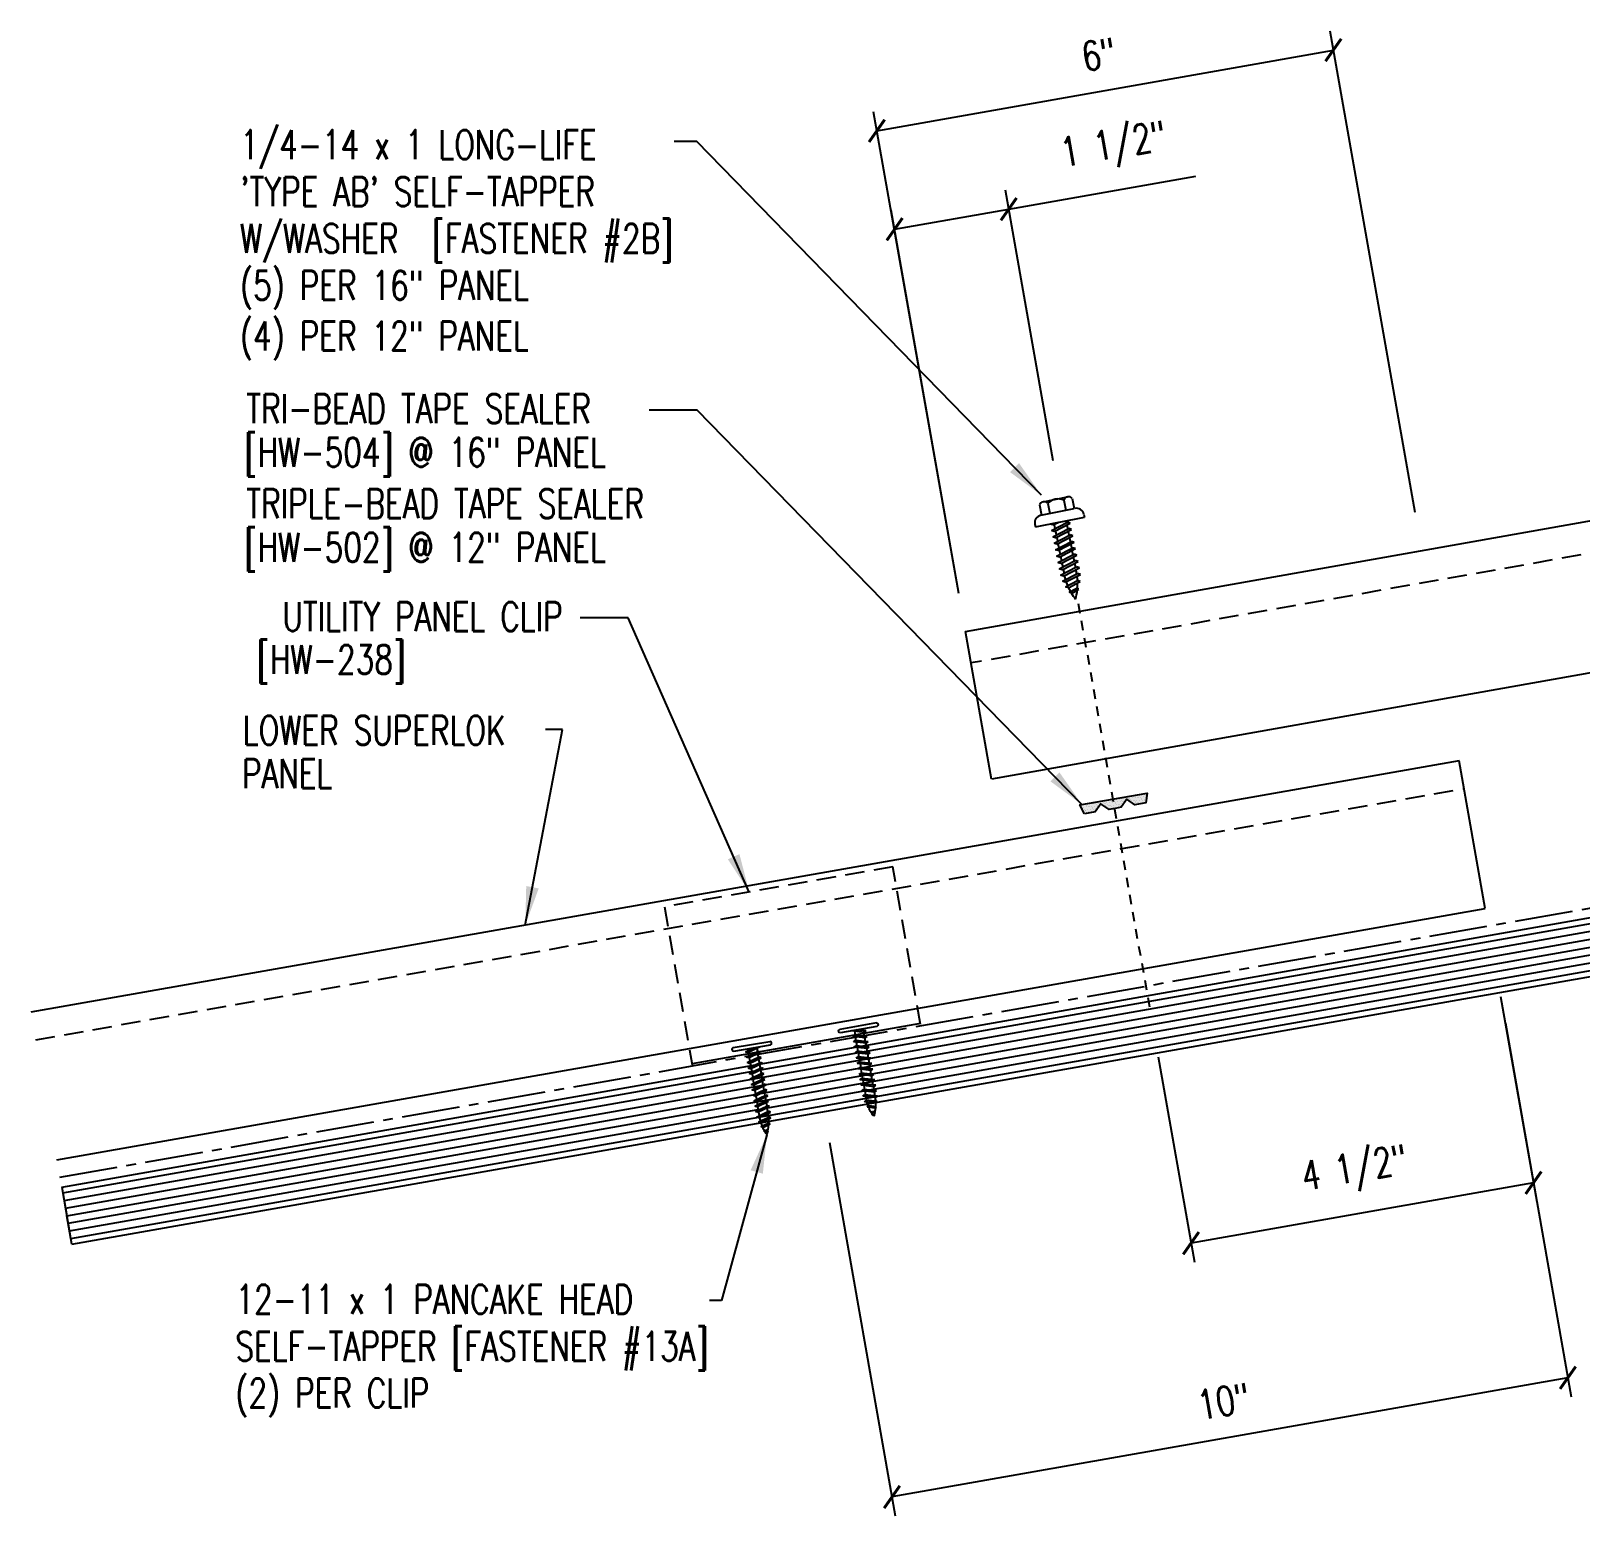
# Model space of a CAD drawing. Header units: inches. Extents: x 1.3 to 48.1, y 3.4 to 44.3.
# Drawn here: x 2.97 to 23.02, y 7.29 to 26.51 of the extents above; entities that cross this region are included whole.
import ezdxf
from ezdxf.enums import TextEntityAlignment as Align

# ---------------------------------------------------------------- set-up
doc = ezdxf.new("R2010")
doc.units = ezdxf.units.IN
doc.header["$MEASUREMENT"] = 0
for name, pattern in [('CENTER2', [1.125, 0.75, -0.125, 0.125, -0.125]), ('DASH2', [0.1875, 0.125, -0.0625]), ('HIDDEN', [0.375, 0.25, -0.125])]:
    doc.linetypes.add(name, pattern=pattern)
for name, color, linetype in [('BARRIER', 253, 'CENTER2'), ('clip', 5, 'Continuous'), ('DIM', 2, 'Continuous'), ('FASTENER', 9, 'Continuous'), ('PANEL', 11, 'Continuous'), ('TAPE', 8, 'Continuous'), ('TEXT', 2, 'Continuous'), ('WOOD', 3, 'Continuous')]:
    doc.layers.add(name, color=color, linetype=linetype)
doc.styles.add('TEXT', font='SIMPLEX', dxfattribs={"width": 0.75, "height": 6})
doc.styles.add('TEXT1', font='ROMANS.shx', dxfattribs={"width": 0.75, "height": 0.375})
doc.dimstyles.new('DETAIL', dxfattribs={"dimscale": 4, "dimtxt": 0.375, "dimasz": 0.0625, "dimexe": 0.0625, "dimexo": 0.125, "dimgap": 0.0625, "dimtad": 1, "dimdec": 4, "dimzin": 3, "dimdsep": 46, "dimlunit": 4, "dimtxsty": 'TEXT1', "dimblk": 'ARCHTICK', "dimcen": 0.0625, "dimclrd": 7, "dimclre": 7, "dimclrt": 2, "dimadec": 0, "dimazin": 0, "dimtfac": 0.59375, "dimtdec": 4, "dimtmove": 0, "dimatfit": 3, "dimfxl": 0, "dimfrac": 2, "dimtolj": 1, "dimtzin": 3, "dimarcsym": 0})
doc.dimstyles.new('DETAIL$7', dxfattribs={"dimscale": 4, "dimtxt": 6, "dimasz": 0.125, "dimexe": 0.0625, "dimexo": 0.125, "dimgap": 0.0625, "dimtad": 1, "dimdec": 5, "dimzin": 3, "dimdsep": 46, "dimlunit": 4, "dimtxsty": 'TEXT', "dimblk": 'ARCHTICK', "dimcen": 0.0625, "dimclrd": 7, "dimclre": 7, "dimclrt": 2, "dimadec": 0, "dimazin": 0, "dimtfac": 0.666667, "dimtdec": 5, "dimtmove": 0, "dimatfit": 3, "dimfxl": 0, "dimfrac": 2, "dimtolj": 1, "dimtzin": 3, "dimarcsym": 0})

# ---------------------------------------------------------------- blocks, each defined once
blk = doc.blocks.new('_ArchTick')
at = {"color": 0, "linetype": 'ByBlock', "const_width": 0.15}
blk.add_lwpolyline([(-0.5, -0.5), (0.5, 0.5)], dxfattribs=at)
blk = doc.blocks.new('*D9')
at = {"layer": 'DEFPOINTS', "color": 0}
for p in [(21.903, 14.506), (17.472, 13.724), (17.983, 10.822)]:
    blk.add_point(p, dxfattribs=at)
at = {"layer": 'DIM', "color": 7, "lineweight": -2}
for p, q in [((21.99, 14.013), (22.458, 11.357)), ((17.559, 13.232), (18.027, 10.576)), ((22.415, 11.604), (17.983, 10.822))]:
    blk.add_line(p, q, dxfattribs=at)
at = {"layer": 'DIM', "color": 7, "lineweight": -2, "xscale": 0.25, "yscale": 0.25, "zscale": 0.25}
for p, rotation in [((22.415, 11.604), 10.00000000000028), ((17.983, 10.822), 190.0000000000003)]:
    blk.add_blockref('_ArchTick', p, dxfattribs=dict(at, rotation=rotation))
at = {"layer": 'DIM', "color": 2, "insert": (20.106, 11.741), "char_height": 0.375, "attachment_point": 5, "rotation": 10, "style": 'TEXT1'}
blk.add_mtext('\\A1;4 1/2"', dxfattribs=at)
blk = doc.blocks.new('*D10')
at = {"layer": 'DEFPOINTS', "color": 0}
for p in [(19.825, 26.262), (20.973, 19.785), (15.064, 18.738)]:
    blk.add_point(p, dxfattribs=at)
at = {"layer": 'DIM', "color": 7, "lineweight": -2}
for p, q in [((20.885, 20.277), (19.782, 26.508)), ((13.917, 25.216), (19.825, 26.262)), ((14.977, 19.231), (13.874, 25.462))]:
    blk.add_line(p, q, dxfattribs=at)
at = {"layer": 'DIM', "color": 7, "lineweight": -2, "xscale": 0.25, "yscale": 0.25, "zscale": 0.25}
for p, rotation in [((19.825, 26.262), 10.04325831607526), ((13.917, 25.216), 190.0432583160753)]:
    blk.add_blockref('_ArchTick', p, dxfattribs=dict(at, rotation=rotation))
at = {"layer": 'DIM', "color": 2, "insert": (16.789, 26.205), "char_height": 0.375, "attachment_point": 5, "rotation": 10.0433, "style": 'TEXT1'}
blk.add_mtext('\\A1;6"', dxfattribs=at)
blk = doc.blocks.new('*D11')
at = {"layer": 'DEFPOINTS', "color": 0}
for p in [(15.624, 24.203), (16.285, 20.455), (15.064, 18.738)]:
    blk.add_point(p, dxfattribs=at)
at = {"layer": 'DIM', "color": 7, "lineweight": -2}
for p, q in [((15.624, 24.203), (18.046, 24.63)), ((16.198, 20.947), (15.581, 24.449)), ((14.978, 19.231), (14.103, 24.189)), ((14.147, 23.943), (15.624, 24.203))]:
    blk.add_line(p, q, dxfattribs=at)
at = {"layer": 'DIM', "color": 7, "lineweight": -2, "xscale": 0.25, "yscale": 0.25, "zscale": 0.25}
for p, rotation in [((15.624, 24.203), 9.999999999999964), ((14.147, 23.943), 190)]:
    blk.add_blockref('_ArchTick', p, dxfattribs=dict(at, rotation=rotation))
at = {"layer": 'DIM', "color": 2, "insert": (16.988, 24.988), "char_height": 0.375, "attachment_point": 5, "rotation": 10, "style": 'TEXT1'}
blk.add_mtext('\\A1;1 1/2"', dxfattribs=at)
blk = doc.blocks.new('*X2')
at = {"color": 0}
for p, q in [((-0.434, 0.135), (-0.434, 0.135)), ((-0.434, 0.123), (-0.434, 0.123)), ((-0.422, 0.141), (-0.422, 0.141)), ((-0.422, 0.129), (-0.422, 0.129)), ((-0.422, 0.117), (-0.422, 0.117)), ((-0.422, 0.105), (-0.422, 0.105)), ((-0.422, 0.094), (-0.422, 0.094)), ((-0.422, 0.082), (-0.422, 0.082)), ((-0.41, 0.135), (-0.41, 0.135)), ((-0.41, 0.123), (-0.41, 0.123)), ((-0.41, 0.111), (-0.41, 0.111)), ((-0.41, 0.1), (-0.41, 0.1)), ((-0.41, 0.088), (-0.41, 0.088)), ((-0.41, 0.076), (-0.41, 0.076)), ((-0.41, 0.064), (-0.41, 0.064)), ((-0.41, 0.053), (-0.41, 0.053)), ((-0.41, 0.041), (-0.41, 0.041)), ((-0.398, 0.141), (-0.398, 0.141)), ((-0.398, 0.129), (-0.398, 0.129)), ((-0.398, 0.117), (-0.398, 0.117)), ((-0.398, 0.105), (-0.398, 0.105)), ((-0.398, 0.094), (-0.398, 0.094)), ((-0.398, 0.082), (-0.398, 0.082)), ((-0.398, 0.07), (-0.398, 0.07)), ((-0.398, 0.059), (-0.398, 0.059)), ((-0.398, 0.047), (-0.398, 0.047)), ((-0.398, 0.035), (-0.398, 0.035)), ((-0.398, 0.023), (-0.398, 0.023)), ((-0.387, 0.135), (-0.387, 0.135)), ((-0.387, 0.123), (-0.387, 0.123)), ((-0.387, 0.111), (-0.387, 0.111)), ((-0.387, 0.1), (-0.387, 0.1)), ((-0.387, 0.088), (-0.387, 0.088)), ((-0.387, 0.076), (-0.387, 0.076)), ((-0.387, 0.064), (-0.387, 0.064)), ((-0.387, 0.053), (-0.387, 0.053)), ((-0.387, 0.041), (-0.387, 0.041)), ((-0.387, 0.029), (-0.387, 0.029)), ((-0.375, 0.141), (-0.375, 0.141)), ((-0.375, 0.129), (-0.375, 0.129)), ((-0.375, 0.117), (-0.375, 0.117)), ((-0.375, 0.105), (-0.375, 0.105)), ((-0.375, 0.094), (-0.375, 0.094)), ((-0.375, 0.082), (-0.375, 0.082)), ((-0.375, 0.07), (-0.375, 0.07)), ((-0.375, 0.059), (-0.375, 0.059)), ((-0.375, 0.047), (-0.375, 0.047)), ((-0.375, 0.035), (-0.375, 0.035)), ((-0.375, 0.023), (-0.375, 0.023)), ((-0.363, 0.135), (-0.363, 0.135)), ((-0.363, 0.123), (-0.363, 0.123)), ((-0.363, 0.111), (-0.363, 0.111)), ((-0.363, 0.1), (-0.363, 0.1)), ((-0.363, 0.088), (-0.363, 0.088)), ((-0.363, 0.076), (-0.363, 0.076)), ((-0.363, 0.064), (-0.363, 0.064)), ((-0.363, 0.053), (-0.363, 0.053)), ((-0.363, 0.041), (-0.363, 0.041)), ((-0.363, 0.029), (-0.363, 0.029)), ((-0.352, 0.141), (-0.352, 0.141)), ((-0.352, 0.129), (-0.352, 0.129)), ((-0.352, 0.117), (-0.352, 0.117)), ((-0.352, 0.105), (-0.352, 0.105)), ((-0.352, 0.094), (-0.352, 0.094)), ((-0.352, 0.082), (-0.352, 0.082)), ((-0.352, 0.07), (-0.352, 0.07)), ((-0.352, 0.059), (-0.352, 0.059)), ((-0.352, 0.047), (-0.352, 0.047)), ((-0.352, 0.035), (-0.352, 0.035)), ((-0.352, 0.023), (-0.352, 0.023)), ((-0.34, 0.135), (-0.34, 0.135)), ((-0.34, 0.123), (-0.34, 0.123)), ((-0.34, 0.111), (-0.34, 0.111)), ((-0.34, 0.1), (-0.34, 0.1)), ((-0.34, 0.088), (-0.34, 0.088)), ((-0.34, 0.076), (-0.34, 0.076)), ((-0.34, 0.064), (-0.34, 0.064)), ((-0.34, 0.053), (-0.34, 0.053)), ((-0.34, 0.041), (-0.34, 0.041)), ((-0.34, 0.029), (-0.34, 0.029)), ((-0.328, 0.141), (-0.328, 0.141)), ((-0.328, 0.129), (-0.328, 0.129)), ((-0.328, 0.117), (-0.328, 0.117)), ((-0.328, 0.105), (-0.328, 0.105)), ((-0.328, 0.094), (-0.328, 0.094)), ((-0.328, 0.082), (-0.328, 0.082)), ((-0.328, 0.07), (-0.328, 0.07)), ((-0.328, 0.059), (-0.328, 0.059)), ((-0.328, 0.047), (-0.328, 0.047)), ((-0.328, 0.035), (-0.328, 0.035)), ((-0.328, 0.023), (-0.328, 0.023)), ((-0.316, 0.135), (-0.316, 0.135)), ((-0.316, 0.123), (-0.316, 0.123)), ((-0.316, 0.111), (-0.316, 0.111)), ((-0.316, 0.1), (-0.316, 0.1)), ((-0.316, 0.088), (-0.316, 0.088)), ((-0.316, 0.076), (-0.316, 0.076)), ((-0.316, 0.064), (-0.316, 0.064)), ((-0.316, 0.053), (-0.316, 0.053)), ((-0.316, 0.041), (-0.316, 0.041)), ((-0.316, 0.029), (-0.316, 0.029)), ((-0.305, 0.141), (-0.305, 0.141)), ((-0.305, 0.129), (-0.305, 0.129)), ((-0.305, 0.117), (-0.305, 0.117)), ((-0.305, 0.105), (-0.305, 0.105)), ((-0.305, 0.094), (-0.305, 0.094)), ((-0.305, 0.082), (-0.305, 0.082)), ((-0.305, 0.07), (-0.305, 0.07)), ((-0.305, 0.059), (-0.305, 0.059)), ((-0.305, 0.047), (-0.305, 0.047)), ((-0.305, 0.035), (-0.305, 0.035)), ((-0.305, 0.023), (-0.305, 0.023)), ((-0.293, 0.135), (-0.293, 0.135)), ((-0.293, 0.123), (-0.293, 0.123)), ((-0.293, 0.111), (-0.293, 0.111)), ((-0.293, 0.1), (-0.293, 0.1)), ((-0.293, 0.088), (-0.293, 0.088)), ((-0.293, 0.076), (-0.293, 0.076)), ((-0.293, 0.064), (-0.293, 0.064)), ((-0.293, 0.053), (-0.293, 0.053)), ((-0.293, 0.041), (-0.293, 0.041)), ((-0.293, 0.029), (-0.293, 0.029)), ((-0.281, 0.141), (-0.281, 0.141)), ((-0.281, 0.129), (-0.281, 0.129)), ((-0.281, 0.117), (-0.281, 0.117)), ((-0.281, 0.105), (-0.281, 0.105)), ((-0.281, 0.094), (-0.281, 0.094)), ((-0.281, 0.082), (-0.281, 0.082)), ((-0.281, 0.07), (-0.281, 0.07)), ((-0.281, 0.059), (-0.281, 0.059)), ((-0.281, 0.047), (-0.281, 0.047)), ((-0.281, 0.035), (-0.281, 0.035)), ((-0.281, 0.023), (-0.281, 0.023)), ((-0.27, 0.135), (-0.27, 0.135)), ((-0.27, 0.123), (-0.27, 0.123)), ((-0.27, 0.111), (-0.27, 0.111)), ((-0.27, 0.1), (-0.27, 0.1)), ((-0.27, 0.088), (-0.27, 0.088)), ((-0.27, 0.076), (-0.27, 0.076)), ((-0.27, 0.064), (-0.27, 0.064)), ((-0.27, 0.053), (-0.27, 0.053)), ((-0.27, 0.041), (-0.27, 0.041)), ((-0.27, 0.029), (-0.27, 0.029)), ((-0.258, 0.141), (-0.258, 0.141)), ((-0.258, 0.129), (-0.258, 0.129)), ((-0.258, 0.117), (-0.258, 0.117)), ((-0.258, 0.105), (-0.258, 0.105)), ((-0.258, 0.094), (-0.258, 0.094)), ((-0.258, 0.082), (-0.258, 0.082)), ((-0.258, 0.07), (-0.258, 0.07)), ((-0.258, 0.059), (-0.258, 0.059)), ((-0.258, 0.047), (-0.258, 0.047)), ((-0.258, 0.035), (-0.258, 0.035)), ((-0.258, 0.023), (-0.258, 0.023)), ((-0.246, 0.135), (-0.246, 0.135)), ((-0.246, 0.123), (-0.246, 0.123)), ((-0.246, 0.111), (-0.246, 0.111)), ((-0.246, 0.1), (-0.246, 0.1)), ((-0.246, 0.088), (-0.246, 0.088)), ((-0.246, 0.076), (-0.246, 0.076)), ((-0.246, 0.064), (-0.246, 0.064)), ((-0.246, 0.053), (-0.246, 0.053)), ((-0.246, 0.041), (-0.246, 0.041)), ((-0.234, 0.141), (-0.234, 0.141)), ((-0.234, 0.129), (-0.234, 0.129)), ((-0.234, 0.117), (-0.234, 0.117)), ((-0.234, 0.105), (-0.234, 0.105)), ((-0.234, 0.094), (-0.234, 0.094)), ((-0.234, 0.082), (-0.234, 0.082)), ((-0.234, 0.07), (-0.234, 0.07)), ((-0.234, 0.059), (-0.234, 0.059)), ((-0.234, 0.047), (-0.234, 0.047)), ((-0.223, 0.135), (-0.223, 0.135)), ((-0.223, 0.123), (-0.223, 0.123)), ((-0.223, 0.111), (-0.223, 0.111)), ((-0.223, 0.1), (-0.223, 0.1)), ((-0.223, 0.088), (-0.223, 0.088)), ((-0.223, 0.076), (-0.223, 0.076)), ((-0.223, 0.064), (-0.223, 0.064)), ((-0.211, 0.141), (-0.211, 0.141)), ((-0.211, 0.129), (-0.211, 0.129)), ((-0.211, 0.117), (-0.211, 0.117)), ((-0.211, 0.105), (-0.211, 0.105)), ((-0.211, 0.094), (-0.211, 0.094)), ((-0.211, 0.082), (-0.211, 0.082)), ((-0.211, 0.07), (-0.211, 0.07)), ((-0.199, 0.135), (-0.199, 0.135)), ((-0.199, 0.123), (-0.199, 0.123)), ((-0.199, 0.111), (-0.199, 0.111)), ((-0.199, 0.1), (-0.199, 0.1)), ((-0.199, 0.088), (-0.199, 0.088)), ((-0.188, 0.141), (-0.188, 0.141)), ((-0.188, 0.129), (-0.188, 0.129)), ((-0.188, 0.117), (-0.188, 0.117)), ((-0.188, 0.105), (-0.188, 0.105)), ((-0.188, 0.094), (-0.188, 0.094)), ((-0.176, 0.135), (-0.176, 0.135)), ((-0.176, 0.123), (-0.176, 0.123)), ((-0.176, 0.111), (-0.176, 0.111)), ((-0.164, 0.141), (-0.164, 0.141)), ((-0.164, 0.129), (-0.164, 0.129)), ((-0.164, 0.117), (-0.164, 0.117)), ((-0.164, 0.105), (-0.164, 0.105)), ((-0.152, 0.135), (-0.152, 0.135)), ((-0.152, 0.123), (-0.152, 0.123)), ((-0.152, 0.111), (-0.152, 0.111)), ((-0.152, 0.1), (-0.152, 0.1)), ((-0.141, 0.141), (-0.141, 0.141)), ((-0.141, 0.129), (-0.141, 0.129)), ((-0.141, 0.117), (-0.141, 0.117)), ((-0.141, 0.105), (-0.141, 0.105)), ((-0.141, 0.094), (-0.141, 0.094)), ((-0.141, 0.082), (-0.141, 0.082)), ((-0.129, 0.135), (-0.129, 0.135)), ((-0.129, 0.123), (-0.129, 0.123)), ((-0.129, 0.111), (-0.129, 0.111)), ((-0.129, 0.1), (-0.129, 0.1)), ((-0.129, 0.088), (-0.129, 0.088)), ((-0.129, 0.076), (-0.129, 0.076)), ((-0.117, 0.141), (-0.117, 0.141)), ((-0.117, 0.129), (-0.117, 0.129)), ((-0.117, 0.117), (-0.117, 0.117)), ((-0.117, 0.105), (-0.117, 0.105)), ((-0.117, 0.094), (-0.117, 0.094)), ((-0.117, 0.082), (-0.117, 0.082)), ((-0.117, 0.07), (-0.117, 0.07)), ((-0.117, 0.059), (-0.117, 0.059)), ((-0.105, 0.135), (-0.105, 0.135)), ((-0.105, 0.123), (-0.105, 0.123)), ((-0.105, 0.111), (-0.105, 0.111)), ((-0.105, 0.1), (-0.105, 0.1)), ((-0.105, 0.088), (-0.105, 0.088)), ((-0.105, 0.076), (-0.105, 0.076)), ((-0.105, 0.064), (-0.105, 0.064)), ((-0.105, 0.053), (-0.105, 0.053)), ((-0.094, 0.141), (-0.094, 0.141)), ((-0.094, 0.129), (-0.094, 0.129)), ((-0.094, 0.117), (-0.094, 0.117)), ((-0.094, 0.105), (-0.094, 0.105)), ((-0.094, 0.094), (-0.094, 0.094)), ((-0.094, 0.082), (-0.094, 0.082)), ((-0.094, 0.07), (-0.094, 0.07)), ((-0.094, 0.059), (-0.094, 0.059)), ((-0.094, 0.047), (-0.094, 0.047)), ((-0.094, 0.035), (-0.094, 0.035)), ((-0.082, 0.135), (-0.082, 0.135)), ((-0.082, 0.123), (-0.082, 0.123)), ((-0.082, 0.111), (-0.082, 0.111)), ((-0.082, 0.1), (-0.082, 0.1)), ((-0.082, 0.088), (-0.082, 0.088)), ((-0.082, 0.076), (-0.082, 0.076)), ((-0.082, 0.064), (-0.082, 0.064)), ((-0.082, 0.053), (-0.082, 0.053)), ((-0.082, 0.041), (-0.082, 0.041)), ((-0.082, 0.029), (-0.082, 0.029)), ((-0.07, 0.141), (-0.07, 0.141)), ((-0.07, 0.129), (-0.07, 0.129)), ((-0.07, 0.117), (-0.07, 0.117)), ((-0.07, 0.105), (-0.07, 0.105)), ((-0.07, 0.094), (-0.07, 0.094)), ((-0.07, 0.082), (-0.07, 0.082)), ((-0.07, 0.07), (-0.07, 0.07)), ((-0.07, 0.059), (-0.07, 0.059)), ((-0.07, 0.047), (-0.07, 0.047)), ((-0.07, 0.035), (-0.07, 0.035)), ((-0.07, 0.023), (-0.07, 0.023)), ((-0.059, 0.135), (-0.059, 0.135)), ((-0.059, 0.123), (-0.059, 0.123)), ((-0.059, 0.111), (-0.059, 0.111)), ((-0.059, 0.1), (-0.059, 0.1)), ((-0.059, 0.088), (-0.059, 0.088)), ((-0.059, 0.076), (-0.059, 0.076)), ((-0.059, 0.064), (-0.059, 0.064)), ((-0.059, 0.053), (-0.059, 0.053)), ((-0.059, 0.041), (-0.059, 0.041)), ((-0.059, 0.029), (-0.059, 0.029)), ((-0.047, 0.141), (-0.047, 0.141)), ((-0.047, 0.129), (-0.047, 0.129)), ((-0.047, 0.117), (-0.047, 0.117)), ((-0.047, 0.105), (-0.047, 0.105)), ((-0.047, 0.094), (-0.047, 0.094)), ((-0.047, 0.082), (-0.047, 0.082)), ((-0.047, 0.07), (-0.047, 0.07)), ((-0.047, 0.059), (-0.047, 0.059)), ((-0.047, 0.047), (-0.047, 0.047)), ((-0.047, 0.035), (-0.047, 0.035)), ((-0.047, 0.023), (-0.047, 0.023)), ((-0.035, 0.135), (-0.035, 0.135)), ((-0.035, 0.123), (-0.035, 0.123)), ((-0.035, 0.111), (-0.035, 0.111)), ((-0.035, 0.1), (-0.035, 0.1)), ((-0.035, 0.088), (-0.035, 0.088)), ((-0.035, 0.076), (-0.035, 0.076)), ((-0.035, 0.064), (-0.035, 0.064)), ((-0.035, 0.053), (-0.035, 0.053)), ((-0.035, 0.041), (-0.035, 0.041)), ((-0.035, 0.029), (-0.035, 0.029)), ((-0.023, 0.141), (-0.023, 0.141)), ((-0.023, 0.129), (-0.023, 0.129)), ((-0.023, 0.117), (-0.023, 0.117)), ((-0.023, 0.105), (-0.023, 0.105)), ((-0.023, 0.094), (-0.023, 0.094)), ((-0.023, 0.082), (-0.023, 0.082)), ((-0.023, 0.07), (-0.023, 0.07)), ((-0.023, 0.059), (-0.023, 0.059)), ((-0.023, 0.047), (-0.023, 0.047)), ((-0.023, 0.035), (-0.023, 0.035)), ((-0.023, 0.023), (-0.023, 0.023)), ((-0.012, 0.135), (-0.012, 0.135)), ((-0.012, 0.123), (-0.012, 0.123)), ((-0.012, 0.111), (-0.012, 0.111)), ((-0.012, 0.1), (-0.012, 0.1)), ((-0.012, 0.088), (-0.012, 0.088)), ((-0.012, 0.076), (-0.012, 0.076)), ((-0.012, 0.064), (-0.012, 0.064)), ((-0.012, 0.053), (-0.012, 0.053)), ((-0.012, 0.041), (-0.012, 0.041)), ((-0.012, 0.029), (-0.012, 0.029)), ((0, 0.141), (0, 0.141)), ((0, 0.129), (0, 0.129)), ((0, 0.117), (0, 0.117)), ((0, 0.105), (0, 0.105)), ((0, 0.094), (0, 0.094)), ((0, 0.082), (0, 0.082)), ((0, 0.07), (0, 0.07)), ((0, 0.059), (0, 0.059)), ((0, 0.047), (0, 0.047)), ((0, 0.035), (0, 0.035)), ((0, 0.023), (0, 0.023)), ((0.012, 0.135), (0.012, 0.135)), ((0.012, 0.123), (0.012, 0.123)), ((0.012, 0.111), (0.012, 0.111)), ((0.012, 0.1), (0.012, 0.1)), ((0.012, 0.088), (0.012, 0.088)), ((0.012, 0.076), (0.012, 0.076)), ((0.012, 0.064), (0.012, 0.064)), ((0.012, 0.053), (0.012, 0.053)), ((0.012, 0.041), (0.012, 0.041)), ((0.012, 0.029), (0.012, 0.029)), ((0.023, 0.141), (0.023, 0.141)), ((0.023, 0.129), (0.023, 0.129)), ((0.023, 0.117), (0.023, 0.117)), ((0.023, 0.105), (0.023, 0.105)), ((0.023, 0.094), (0.023, 0.094)), ((0.023, 0.082), (0.023, 0.082)), ((0.023, 0.07), (0.023, 0.07)), ((0.023, 0.059), (0.023, 0.059)), ((0.023, 0.047), (0.023, 0.047)), ((0.023, 0.035), (0.023, 0.035)), ((0.023, 0.023), (0.023, 0.023)), ((0.035, 0.135), (0.035, 0.135)), ((0.035, 0.123), (0.035, 0.123)), ((0.035, 0.111), (0.035, 0.111)), ((0.035, 0.1), (0.035, 0.1)), ((0.035, 0.088), (0.035, 0.088)), ((0.035, 0.076), (0.035, 0.076)), ((0.035, 0.064), (0.035, 0.064)), ((0.035, 0.053), (0.035, 0.053)), ((0.035, 0.041), (0.035, 0.041)), ((0.035, 0.029), (0.035, 0.029)), ((0.047, 0.141), (0.047, 0.141)), ((0.047, 0.129), (0.047, 0.129)), ((0.047, 0.117), (0.047, 0.117)), ((0.047, 0.105), (0.047, 0.105)), ((0.047, 0.094), (0.047, 0.094)), ((0.047, 0.082), (0.047, 0.082)), ((0.047, 0.07), (0.047, 0.07)), ((0.047, 0.059), (0.047, 0.059)), ((0.047, 0.047), (0.047, 0.047)), ((0.047, 0.035), (0.047, 0.035)), ((0.047, 0.023), (0.047, 0.023)), ((0.059, 0.135), (0.059, 0.135)), ((0.059, 0.123), (0.059, 0.123)), ((0.059, 0.111), (0.059, 0.111)), ((0.059, 0.1), (0.059, 0.1)), ((0.059, 0.088), (0.059, 0.088)), ((0.059, 0.076), (0.059, 0.076)), ((0.059, 0.064), (0.059, 0.064)), ((0.059, 0.053), (0.059, 0.053)), ((0.059, 0.041), (0.059, 0.041)), ((0.059, 0.029), (0.059, 0.029)), ((0.07, 0.141), (0.07, 0.141)), ((0.07, 0.129), (0.07, 0.129)), ((0.07, 0.117), (0.07, 0.117)), ((0.07, 0.105), (0.07, 0.105)), ((0.07, 0.094), (0.07, 0.094)), ((0.07, 0.082), (0.07, 0.082)), ((0.07, 0.07), (0.07, 0.07)), ((0.07, 0.059), (0.07, 0.059)), ((0.07, 0.047), (0.07, 0.047)), ((0.07, 0.035), (0.07, 0.035)), ((0.07, 0.023), (0.07, 0.023)), ((0.082, 0.135), (0.082, 0.135)), ((0.082, 0.123), (0.082, 0.123)), ((0.082, 0.111), (0.082, 0.111)), ((0.082, 0.1), (0.082, 0.1)), ((0.082, 0.088), (0.082, 0.088)), ((0.082, 0.076), (0.082, 0.076)), ((0.082, 0.064), (0.082, 0.064)), ((0.082, 0.053), (0.082, 0.053)), ((0.082, 0.041), (0.082, 0.041)), ((0.082, 0.029), (0.082, 0.029)), ((0.094, 0.141), (0.094, 0.141)), ((0.094, 0.129), (0.094, 0.129)), ((0.094, 0.117), (0.094, 0.117)), ((0.094, 0.105), (0.094, 0.105)), ((0.094, 0.094), (0.094, 0.094)), ((0.094, 0.082), (0.094, 0.082)), ((0.094, 0.07), (0.094, 0.07)), ((0.094, 0.059), (0.094, 0.059)), ((0.094, 0.047), (0.094, 0.047)), ((0.094, 0.035), (0.094, 0.035)), ((0.105, 0.135), (0.105, 0.135)), ((0.105, 0.123), (0.105, 0.123)), ((0.105, 0.111), (0.105, 0.111)), ((0.105, 0.1), (0.105, 0.1)), ((0.105, 0.088), (0.105, 0.088)), ((0.105, 0.076), (0.105, 0.076)), ((0.105, 0.064), (0.105, 0.064)), ((0.105, 0.053), (0.105, 0.053)), ((0.117, 0.141), (0.117, 0.141)), ((0.117, 0.129), (0.117, 0.129)), ((0.117, 0.117), (0.117, 0.117)), ((0.117, 0.105), (0.117, 0.105)), ((0.117, 0.094), (0.117, 0.094)), ((0.117, 0.082), (0.117, 0.082)), ((0.117, 0.07), (0.117, 0.07)), ((0.117, 0.059), (0.117, 0.059)), ((0.129, 0.135), (0.129, 0.135)), ((0.129, 0.123), (0.129, 0.123)), ((0.129, 0.111), (0.129, 0.111)), ((0.129, 0.1), (0.129, 0.1)), ((0.129, 0.088), (0.129, 0.088)), ((0.129, 0.076), (0.129, 0.076)), ((0.141, 0.141), (0.141, 0.141)), ((0.141, 0.129), (0.141, 0.129)), ((0.141, 0.117), (0.141, 0.117)), ((0.141, 0.105), (0.141, 0.105)), ((0.141, 0.094), (0.141, 0.094)), ((0.141, 0.082), (0.141, 0.082)), ((0.152, 0.135), (0.152, 0.135)), ((0.152, 0.123), (0.152, 0.123)), ((0.152, 0.111), (0.152, 0.111)), ((0.152, 0.1), (0.152, 0.1)), ((0.164, 0.141), (0.164, 0.141)), ((0.164, 0.129), (0.164, 0.129)), ((0.164, 0.117), (0.164, 0.117)), ((0.164, 0.105), (0.164, 0.105)), ((0.176, 0.135), (0.176, 0.135)), ((0.176, 0.123), (0.176, 0.123)), ((0.176, 0.111), (0.176, 0.111)), ((0.188, 0.141), (0.188, 0.141)), ((0.188, 0.129), (0.188, 0.129)), ((0.188, 0.117), (0.188, 0.117)), ((0.188, 0.105), (0.188, 0.105)), ((0.188, 0.094), (0.188, 0.094)), ((0.199, 0.135), (0.199, 0.135)), ((0.199, 0.123), (0.199, 0.123)), ((0.199, 0.111), (0.199, 0.111)), ((0.199, 0.1), (0.199, 0.1)), ((0.199, 0.088), (0.199, 0.088)), ((0.211, 0.141), (0.211, 0.141)), ((0.211, 0.129), (0.211, 0.129)), ((0.211, 0.117), (0.211, 0.117)), ((0.211, 0.105), (0.211, 0.105)), ((0.211, 0.094), (0.211, 0.094)), ((0.211, 0.082), (0.211, 0.082)), ((0.211, 0.07), (0.211, 0.07)), ((0.223, 0.135), (0.223, 0.135)), ((0.223, 0.123), (0.223, 0.123)), ((0.223, 0.111), (0.223, 0.111)), ((0.223, 0.1), (0.223, 0.1)), ((0.223, 0.088), (0.223, 0.088)), ((0.223, 0.076), (0.223, 0.076)), ((0.223, 0.064), (0.223, 0.064)), ((0.234, 0.141), (0.234, 0.141)), ((0.234, 0.129), (0.234, 0.129)), ((0.234, 0.117), (0.234, 0.117)), ((0.234, 0.105), (0.234, 0.105)), ((0.234, 0.094), (0.234, 0.094)), ((0.234, 0.082), (0.234, 0.082)), ((0.234, 0.07), (0.234, 0.07)), ((0.234, 0.059), (0.234, 0.059)), ((0.234, 0.047), (0.234, 0.047)), ((0.246, 0.135), (0.246, 0.135)), ((0.246, 0.123), (0.246, 0.123)), ((0.246, 0.111), (0.246, 0.111)), ((0.246, 0.1), (0.246, 0.1)), ((0.246, 0.088), (0.246, 0.088)), ((0.246, 0.076), (0.246, 0.076)), ((0.246, 0.064), (0.246, 0.064)), ((0.246, 0.053), (0.246, 0.053)), ((0.246, 0.041), (0.246, 0.041)), ((0.258, 0.141), (0.258, 0.141)), ((0.258, 0.129), (0.258, 0.129)), ((0.258, 0.117), (0.258, 0.117)), ((0.258, 0.105), (0.258, 0.105)), ((0.258, 0.094), (0.258, 0.094)), ((0.258, 0.082), (0.258, 0.082)), ((0.258, 0.07), (0.258, 0.07)), ((0.258, 0.059), (0.258, 0.059)), ((0.258, 0.047), (0.258, 0.047)), ((0.258, 0.035), (0.258, 0.035)), ((0.258, 0.023), (0.258, 0.023)), ((0.27, 0.135), (0.27, 0.135)), ((0.27, 0.123), (0.27, 0.123)), ((0.27, 0.111), (0.27, 0.111)), ((0.27, 0.1), (0.27, 0.1)), ((0.27, 0.088), (0.27, 0.088)), ((0.27, 0.076), (0.27, 0.076)), ((0.27, 0.064), (0.27, 0.064)), ((0.27, 0.053), (0.27, 0.053)), ((0.27, 0.041), (0.27, 0.041)), ((0.27, 0.029), (0.27, 0.029)), ((0.281, 0.141), (0.281, 0.141)), ((0.281, 0.129), (0.281, 0.129)), ((0.281, 0.117), (0.281, 0.117)), ((0.281, 0.105), (0.281, 0.105)), ((0.281, 0.094), (0.281, 0.094)), ((0.281, 0.082), (0.281, 0.082)), ((0.281, 0.07), (0.281, 0.07)), ((0.281, 0.059), (0.281, 0.059)), ((0.281, 0.047), (0.281, 0.047)), ((0.281, 0.035), (0.281, 0.035)), ((0.281, 0.023), (0.281, 0.023)), ((0.293, 0.135), (0.293, 0.135)), ((0.293, 0.123), (0.293, 0.123)), ((0.293, 0.111), (0.293, 0.111)), ((0.293, 0.1), (0.293, 0.1)), ((0.293, 0.088), (0.293, 0.088)), ((0.293, 0.076), (0.293, 0.076)), ((0.293, 0.064), (0.293, 0.064)), ((0.293, 0.053), (0.293, 0.053)), ((0.293, 0.041), (0.293, 0.041)), ((0.293, 0.029), (0.293, 0.029)), ((0.305, 0.141), (0.305, 0.141)), ((0.305, 0.129), (0.305, 0.129)), ((0.305, 0.117), (0.305, 0.117)), ((0.305, 0.105), (0.305, 0.105)), ((0.305, 0.094), (0.305, 0.094)), ((0.305, 0.082), (0.305, 0.082)), ((0.305, 0.07), (0.305, 0.07)), ((0.305, 0.059), (0.305, 0.059)), ((0.305, 0.047), (0.305, 0.047)), ((0.305, 0.035), (0.305, 0.035)), ((0.305, 0.023), (0.305, 0.023)), ((0.316, 0.135), (0.316, 0.135)), ((0.316, 0.123), (0.316, 0.123)), ((0.316, 0.111), (0.316, 0.111)), ((0.316, 0.1), (0.316, 0.1)), ((0.316, 0.088), (0.316, 0.088)), ((0.316, 0.076), (0.316, 0.076)), ((0.316, 0.064), (0.316, 0.064)), ((0.316, 0.053), (0.316, 0.053)), ((0.316, 0.041), (0.316, 0.041)), ((0.316, 0.029), (0.316, 0.029)), ((0.328, 0.141), (0.328, 0.141)), ((0.328, 0.129), (0.328, 0.129)), ((0.328, 0.117), (0.328, 0.117)), ((0.328, 0.105), (0.328, 0.105)), ((0.328, 0.094), (0.328, 0.094)), ((0.328, 0.082), (0.328, 0.082)), ((0.328, 0.07), (0.328, 0.07)), ((0.328, 0.059), (0.328, 0.059)), ((0.328, 0.047), (0.328, 0.047)), ((0.328, 0.035), (0.328, 0.035)), ((0.328, 0.023), (0.328, 0.023)), ((0.34, 0.135), (0.34, 0.135)), ((0.34, 0.123), (0.34, 0.123)), ((0.34, 0.111), (0.34, 0.111)), ((0.34, 0.1), (0.34, 0.1)), ((0.34, 0.088), (0.34, 0.088)), ((0.34, 0.076), (0.34, 0.076)), ((0.34, 0.064), (0.34, 0.064)), ((0.34, 0.053), (0.34, 0.053)), ((0.34, 0.041), (0.34, 0.041)), ((0.34, 0.029), (0.34, 0.029)), ((0.352, 0.141), (0.352, 0.141)), ((0.352, 0.129), (0.352, 0.129)), ((0.352, 0.117), (0.352, 0.117)), ((0.352, 0.105), (0.352, 0.105)), ((0.352, 0.094), (0.352, 0.094)), ((0.352, 0.082), (0.352, 0.082)), ((0.352, 0.07), (0.352, 0.07)), ((0.352, 0.059), (0.352, 0.059)), ((0.352, 0.047), (0.352, 0.047)), ((0.352, 0.035), (0.352, 0.035)), ((0.352, 0.023), (0.352, 0.023)), ((0.363, 0.135), (0.363, 0.135)), ((0.363, 0.123), (0.363, 0.123)), ((0.363, 0.111), (0.363, 0.111)), ((0.363, 0.1), (0.363, 0.1)), ((0.363, 0.088), (0.363, 0.088)), ((0.363, 0.076), (0.363, 0.076)), ((0.363, 0.064), (0.363, 0.064)), ((0.363, 0.053), (0.363, 0.053)), ((0.363, 0.041), (0.363, 0.041)), ((0.363, 0.029), (0.363, 0.029)), ((0.375, 0.141), (0.375, 0.141)), ((0.375, 0.129), (0.375, 0.129)), ((0.375, 0.117), (0.375, 0.117)), ((0.375, 0.105), (0.375, 0.105)), ((0.375, 0.094), (0.375, 0.094)), ((0.375, 0.082), (0.375, 0.082)), ((0.375, 0.07), (0.375, 0.07)), ((0.375, 0.059), (0.375, 0.059)), ((0.375, 0.047), (0.375, 0.047)), ((0.375, 0.035), (0.375, 0.035)), ((0.375, 0.023), (0.375, 0.023)), ((0.387, 0.135), (0.387, 0.135)), ((0.387, 0.123), (0.387, 0.123)), ((0.387, 0.111), (0.387, 0.111)), ((0.387, 0.1), (0.387, 0.1)), ((0.387, 0.088), (0.387, 0.088)), ((0.387, 0.076), (0.387, 0.076)), ((0.387, 0.064), (0.387, 0.064)), ((0.387, 0.053), (0.387, 0.053)), ((0.387, 0.041), (0.387, 0.041)), ((0.387, 0.029), (0.387, 0.029)), ((0.398, 0.141), (0.398, 0.141)), ((0.398, 0.129), (0.398, 0.129)), ((0.398, 0.117), (0.398, 0.117)), ((0.398, 0.105), (0.398, 0.105)), ((0.398, 0.094), (0.398, 0.094)), ((0.398, 0.082), (0.398, 0.082)), ((0.398, 0.07), (0.398, 0.07)), ((0.398, 0.059), (0.398, 0.059)), ((0.398, 0.047), (0.398, 0.047)), ((0.398, 0.035), (0.398, 0.035)), ((0.398, 0.023), (0.398, 0.023)), ((0.41, 0.135), (0.41, 0.135)), ((0.41, 0.123), (0.41, 0.123)), ((0.41, 0.111), (0.41, 0.111)), ((0.41, 0.1), (0.41, 0.1)), ((0.41, 0.088), (0.41, 0.088)), ((0.41, 0.076), (0.41, 0.076)), ((0.41, 0.064), (0.41, 0.064)), ((0.41, 0.053), (0.41, 0.053)), ((0.41, 0.041), (0.41, 0.041)), ((0.422, 0.141), (0.422, 0.141)), ((0.422, 0.129), (0.422, 0.129)), ((0.422, 0.117), (0.422, 0.117)), ((0.422, 0.105), (0.422, 0.105)), ((0.422, 0.094), (0.422, 0.094)), ((0.422, 0.082), (0.422, 0.082)), ((0.434, 0.135), (0.434, 0.135)), ((0.434, 0.123), (0.434, 0.123))]:
    blk.add_line(p, q, dxfattribs=at)
blk = doc.blocks.new('TRIBEAD')
at = {"layer": 'TAPE', "color": 9}
blk.add_lwpolyline([(-0.403, 0.018), (-0.442, 0.141), (0.442, 0.141), (0.403, 0.018), (0.26, 0.018), (0.17, 0.109), (0.079, 0.018), (0, 0.018), (-0.079, 0.018), (-0.17, 0.109), (-0.26, 0.018)], close=True, dxfattribs=at)
at = {"layer": 'TAPE', "color": 251}
blk.add_blockref('*X2', (0, 0), dxfattribs=at)
blk = doc.blocks.new('FZ6')
at = {"layer": 'FASTENER'}
for p, q in [((-0.215, 0.305), (-0.215, 0.171)), ((-0.161, 0.337), (0.161, 0.337)), ((-0.107, 0.305), (-0.107, 0.171)), ((0.107, 0.305), (0.107, 0.171)), ((0.215, 0.305), (0.215, 0.171)), ((-0.324, 0.071), (-0.324, 0.037)), ((-0.324, 0.037), (0.324, 0.037)), ((-0.224, 0.171), (0.215, 0.171)), ((-0.129, 0.035), (-0.124, 0.037)), ((-0.096, 0.017), (-0.129, 0.035)), ((-0.129, -0.049), (0.096, 0.015)), ((-0.124, 0.037), (-0.08, 0.037)), ((-0.096, 0.017), (-0.025, 0.037)), ((-0.08, 0.037), (0.08, 0.037)), ((-0.08, 0.021), (-0.08, -0.035)), ((0.08, 0.037), (0.08, 0.011)), ((0.129, -0.003), (0.096, 0.015)), ((0.324, 0.071), (0.324, 0.037)), ((-0.096, -0.068), (-0.129, -0.049)), ((-0.129, -0.134), (0.096, -0.069)), ((-0.096, -0.152), (-0.129, -0.134)), ((-0.129, -0.218), (0.096, -0.154)), ((-0.096, -0.068), (0.129, -0.004)), ((-0.096, -0.152), (0.129, -0.088)), ((-0.096, -0.237), (0.129, -0.172)), ((-0.08, -0.063), (-0.08, -0.12)), ((-0.08, -0.148), (-0.08, -0.204)), ((0.08, -0.016), (0.08, -0.074)), ((0.08, -0.102), (0.08, -0.158)), ((0.08, -0.186), (0.08, -0.243)), ((0.129, -0.088), (0.096, -0.069)), ((0.129, -0.172), (0.096, -0.154)), ((-0.096, -0.237), (-0.129, -0.218)), ((-0.129, -0.303), (0.096, -0.238)), ((-0.096, -0.321), (-0.129, -0.303)), ((-0.129, -0.387), (0.096, -0.323)), ((-0.096, -0.406), (-0.129, -0.387)), ((-0.096, -0.321), (0.129, -0.257)), ((-0.096, -0.406), (0.129, -0.341)), ((-0.08, -0.232), (-0.08, -0.288)), ((-0.08, -0.317), (-0.08, -0.373)), ((0.08, -0.27), (0.08, -0.327)), ((0.08, -0.355), (0.08, -0.412)), ((0.129, -0.257), (0.096, -0.238)), ((0.129, -0.341), (0.096, -0.323)), ((-0.129, -0.471), (0.096, -0.407)), ((-0.096, -0.49), (-0.129, -0.471)), ((-0.129, -0.556), (0.096, -0.491)), ((-0.096, -0.575), (-0.129, -0.556)), ((-0.129, -0.64), (0.096, -0.576)), ((-0.096, -0.49), (0.129, -0.426)), ((-0.096, -0.575), (0.129, -0.51)), ((-0.096, -0.659), (0.129, -0.595)), ((-0.08, -0.401), (-0.08, -0.457)), ((-0.08, -0.485), (-0.08, -0.542)), ((-0.08, -0.57), (-0.08, -0.626)), ((0.08, -0.44), (0.08, -0.496)), ((0.08, -0.524), (0.08, -0.58)), ((0.129, -0.426), (0.096, -0.407)), ((0.129, -0.51), (0.096, -0.491)), ((0.129, -0.595), (0.096, -0.576)), ((-0.096, -0.659), (-0.129, -0.64)), ((-0.121, -0.722), (0.092, -0.662)), ((-0.088, -0.741), (-0.121, -0.722)), ((-0.095, -0.799), (0.071, -0.752)), ((-0.061, -0.818), (-0.095, -0.799)), ((-0.088, -0.741), (0.125, -0.68)), ((-0.061, -0.818), (0.104, -0.771)), ((0.104, -0.771), (0.071, -0.752)), ((0.125, -0.68), (0.092, -0.662)), ((-0.063, -0.877), (0.034, -0.847)), ((-0.029, -0.895), (-0.063, -0.877)), ((-0.029, -0.895), (0.068, -0.866)), ((0.068, -0.866), (0.034, -0.847))]:
    blk.add_line(p, q, dxfattribs=at)
for centre, radius, start, end in [((-0.161, 0.274), 0.0628, 29.8754, 150.1246), ((0, 0.141), 0.196, 56.9974, 123.0026), ((0.161, 0.274), 0.0628, 29.8754, 150.1246), ((-0.224, 0.071), 0.1, 90, 180), ((0.224, 0.071), 0.1, 0, 90), ((0.676, -0.642), 0.757, 180.9696, 185.1765), ((0.676, -0.642), 0.757, 187.255, 191.3837), ((-0.676, -0.642), 0.757, 343.5473, 349.3968), ((-0.676, -0.642), 0.757, 351.6648, 356.0901), ((-0.676, -0.642), 0.757, 358.2537, 2.5109), ((0.676, -0.642), 0.757, 193.4363, 197.6723), ((0.676, -0.642), 0.757, 199.1495, 206.7351), ((-0.676, -0.642), 0.757, 333.2649, 342.2085)]:
    blk.add_arc(centre, radius, start, end, dxfattribs=at)
blk = doc.blocks.new('FD-F2b')
at = {"layer": 'TEXT', "style": 'TEXT1', "width": 0.75}
for s, p in [('1/4-14 x 1 LONG-LIFE', (0.0047, -0.0408)), ("'TYPE AB' SELF-TAPPER", (0.0047, -0.1926)), ('W/WASHER', (0.0047, -0.3444)), ('[FASTENER #2B]', (0.6255, -0.3444))]:
    blk.add_text(s, height=0.09375, dxfattribs=at).set_placement(p)
blk.add_attdef('(QUANTITY)', (0.0047, -0.4962), '', height=0.0938, dxfattribs=at)
at = {"layer": 'TEXT', "style": 'TEXT1', "flags": 1}
for tag, p in [('Color', (0.0199, -0.7145)), ('Calc', (0.0199, -0.7145)), ('Opt1', (0.0199, -0.7145)), ('Opt2', (0.0199, -0.7145)), ('Opt3', (0.0199, -0.7145)), ('Description', (0.0199, -0.7145)), ('Multiple', (0.0199, -0.7145)), ('Part', (0.0199, -0.7145)), ('Spare1', (0.0199, -0.902)), ('Spare2', (0.0199, -0.902)), ('Spare3', (0.0199, -0.902)), ('Spare4', (0.0199, -0.902)), ('Spare5', (0.0199, -0.902)), ('Spare6', (0.0199, -0.902)), ('Spare7', (0.0199, -0.902)), ('Spare8', (0.0199, -0.902)), ('Spare9', (0.0199, -0.902)), ('Spare10', (0.0199, -0.902))]:
    blk.add_attdef(tag, p, '', height=0.0938, dxfattribs=at)
blk = doc.blocks.new('st7')
at = {"layer": 'FASTENER'}
for p, q in [((-0.24, 0.082), (0.24, 0.082)), ((-0.24, 0.037), (0.24, 0.037)), ((-0.093, 0.003), (0.027, 0.037)), ((-0.069, -0.011), (-0.093, 0.003)), ((-0.069, -0.011), (0.095, 0.036)), ((-0.057, 0.037), (-0.057, 0.013)), ((0.059, 0.026), (0.059, -0.025)), ((-0.093, -0.069), (0.071, -0.022)), ((-0.069, -0.082), (-0.093, -0.069)), ((-0.093, -0.14), (0.071, -0.093)), ((-0.069, -0.154), (-0.093, -0.14)), ((-0.093, -0.212), (0.071, -0.165)), ((-0.069, -0.082), (0.095, -0.036)), ((-0.069, -0.154), (0.095, -0.107)), ((-0.069, -0.225), (0.095, -0.178)), ((-0.057, -0.008), (-0.057, -0.059)), ((-0.057, -0.079), (-0.057, -0.13)), ((-0.057, -0.15), (-0.057, -0.201)), ((0.059, -0.046), (0.059, -0.097)), ((0.059, -0.117), (0.059, -0.168)), ((0.059, -0.189), (0.059, -0.239)), ((0.095, -0.036), (0.071, -0.022)), ((0.095, -0.107), (0.071, -0.093)), ((0.095, -0.178), (0.071, -0.165)), ((-0.069, -0.225), (-0.093, -0.212)), ((-0.093, -0.283), (0.071, -0.236)), ((-0.069, -0.296), (-0.093, -0.283)), ((-0.093, -0.354), (0.071, -0.307)), ((-0.069, -0.368), (-0.093, -0.354)), ((-0.093, -0.426), (0.071, -0.379)), ((-0.069, -0.296), (0.095, -0.25)), ((-0.069, -0.368), (0.095, -0.321)), ((-0.069, -0.439), (0.095, -0.392)), ((-0.057, -0.222), (-0.057, -0.273)), ((-0.057, -0.293), (-0.057, -0.344)), ((-0.057, -0.365), (-0.057, -0.415)), ((0.059, -0.26), (0.059, -0.311)), ((0.059, -0.331), (0.059, -0.382)), ((0.095, -0.25), (0.071, -0.236)), ((0.095, -0.321), (0.071, -0.307)), ((0.095, -0.392), (0.071, -0.379)), ((-0.069, -0.439), (-0.093, -0.426)), ((-0.093, -0.497), (0.071, -0.45)), ((-0.069, -0.511), (-0.093, -0.497)), ((-0.093, -0.568), (0.071, -0.522)), ((-0.069, -0.582), (-0.093, -0.568)), ((-0.093, -0.64), (0.071, -0.593)), ((-0.069, -0.511), (0.095, -0.464)), ((-0.069, -0.582), (0.095, -0.535)), ((-0.057, -0.436), (-0.057, -0.487)), ((-0.057, -0.507), (-0.057, -0.558)), ((-0.057, -0.579), (-0.057, -0.629)), ((0.059, -0.403), (0.059, -0.454)), ((0.059, -0.474), (0.059, -0.525)), ((0.059, -0.545), (0.059, -0.596)), ((0.095, -0.464), (0.071, -0.45)), ((0.095, -0.535), (0.071, -0.522)), ((0.095, -0.606), (0.071, -0.593)), ((-0.069, -0.653), (-0.093, -0.64)), ((-0.093, -0.711), (0.071, -0.664)), ((-0.069, -0.725), (-0.093, -0.711)), ((-0.093, -0.782), (0.071, -0.736)), ((-0.069, -0.796), (-0.093, -0.782)), ((-0.069, -0.653), (0.095, -0.606)), ((-0.069, -0.725), (0.095, -0.678)), ((-0.069, -0.796), (0.095, -0.749)), ((-0.057, -0.65), (-0.057, -0.701)), ((-0.057, -0.721), (-0.057, -0.772)), ((-0.057, -0.793), (-0.057, -0.844)), ((0.059, -0.617), (0.059, -0.668)), ((0.059, -0.688), (0.059, -0.739)), ((0.059, -0.759), (0.059, -0.81)), ((0.095, -0.678), (0.071, -0.664)), ((0.095, -0.749), (0.071, -0.736)), ((-0.093, -0.854), (0.071, -0.807)), ((-0.069, -0.867), (-0.093, -0.854)), ((-0.078, -0.921), (0.061, -0.881)), ((-0.054, -0.934), (-0.078, -0.921)), ((-0.069, -0.867), (0.095, -0.821)), ((-0.058, -0.986), (0.041, -0.958)), ((-0.034, -1), (-0.058, -0.986)), ((-0.054, -0.934), (0.085, -0.895)), ((-0.034, -1), (0.065, -0.972)), ((0.065, -0.972), (0.041, -0.958)), ((0.059, -0.831), (0.059, -0.861)), ((0.085, -0.895), (0.061, -0.881)), ((0.095, -0.821), (0.071, -0.807)), ((-0.03, -1.05), (0.006, -1.04)), ((-0.006, -1.063), (-0.03, -1.05)), ((-0.006, -1.063), (0.03, -1.053)), ((0.03, -1.053), (0.006, -1.04))]:
    blk.add_line(p, q, dxfattribs=at)
for centre, radius, start, end in [((-0.238, 0.06), 0.0227, 94.6639, 265.3361), ((0.238, 0.06), 0.0227, 274.6639, 85.3361), ((0.502, -0.853), 0.56, 181.0834, 186.2136), ((0.502, -0.853), 0.56, 188.2489, 193.282), ((0.502, -0.853), 0.56, 194.889, 200.3099), ((-0.501, -0.853), 0.56, 339.4684, 347.2016), ((-0.501, -0.853), 0.56, 348.7524, 354.9475), ((-0.501, -0.853), 0.56, 357.0874, 0.7958), ((0.502, -0.853), 0.56, 201.1572, 206.3807), ((-0.501, -0.853), 0.56, 333.6193, 338.828)]:
    blk.add_arc(centre, radius, start, end, dxfattribs=at)
blk = doc.blocks.new('FD-F13A')
at = {"layer": 'TEXT', "style": 'TEXT1', "width": 0.75}
for s, p in [('12-11 x 1 PANCAKE HEAD', (0.0047, -0.0408)), ('SELF-TAPPER [FASTENER #13A]', (0.0047, -0.1926))]:
    blk.add_text(s, height=0.09375, dxfattribs=at).set_placement(p)
blk.add_attdef('(QUANTITY)', (0.0047, -0.3444), '', height=0.0938, dxfattribs=at)
blk = doc.blocks.new('*D17')
at = {"layer": 'DEFPOINTS', "color": 0}
for p in [(21.964, 14.162), (13.216, 12.619), (14.113, 7.538)]:
    blk.add_point(p, dxfattribs=at)
at = {"layer": 'DIM', "color": 7, "lineweight": -2}
for p, q in [((22.051, 13.67), (22.904, 8.835)), ((13.303, 12.126), (14.156, 7.292)), ((22.86, 9.081), (14.113, 7.538))]:
    blk.add_line(p, q, dxfattribs=at)
at = {"layer": 'DIM', "color": 7, "lineweight": -2, "xscale": 0.25, "yscale": 0.25, "zscale": 0.25}
for p, rotation in [((22.86, 9.081), 10.0068631985313), ((14.113, 7.538), 190.0068631985314)]:
    blk.add_blockref('_ArchTick', p, dxfattribs=dict(at, rotation=rotation))
at = {"layer": 'DIM', "color": 2, "insert": (18.404, 8.776), "char_height": 0.375, "attachment_point": 5, "rotation": 10.0069, "style": 'TEXT1'}
blk.add_mtext('\\A1;10"', dxfattribs=at)

msp = doc.modelspace()

# ---------------------------------------------------------------- linework, layer by layer
at = {"layer": 'BARRIER'}
msp.add_line((3.34591, 11.67667), (27.44362, 15.9162), dxfattribs=at)
at = {"layer": 'clip', "linetype": 'HIDDEN'}
for p, q in [((14.12305, 15.69232), (11.16838, 15.17278)), ((14.48283, 13.65194), (14.12305, 15.69232)), ((11.16838, 15.17278), (11.5284, 13.131))]:
    msp.add_line(p, q, dxfattribs=at)
at = {"layer": 'clip'}
msp.add_lwpolyline([(14.48074, 13.66376), (11.52632, 13.14282)], dxfattribs=at)
at = {"layer": 'FASTENER', "linetype": 'DASH2'}
msp.add_line((16.52397, 19.09926), (17.44433, 13.87961), dxfattribs=at)
at = {"layer": 'PANEL', "color": 8, "linetype": 'DASH2', "ltscale": 2}
for p, q in [((26.71836, 20.38213), (15.13631, 18.33088)), ((3.03347, 13.45498), (21.5153, 16.70649))]:
    msp.add_line(p, q, dxfattribs=at)
at = {"layer": 'PANEL'}
for p, q in [((26.98407, 18.87982), (15.40132, 16.82796)), ((15.40132, 16.82796), (15.06444, 18.73849)), ((21.45238, 17.06333), (2.97069, 13.81183)), ((21.78926, 15.1528), (21.45238, 17.06333)), ((3.30705, 11.89997), (21.78926, 15.1528))]:
    msp.add_line(p, q, dxfattribs=at)
msp.add_lwpolyline([(15.06444, 18.73849), (26.64637, 20.78971)], dxfattribs=at)
at = {"layer": 'WOOD', "color": 3, "linetype": 'CONTINUOUS'}
for p, q in [((3.36872, 11.54732), (27.44756, 15.79307)), ((3.49896, 10.80871), (27.5778, 15.05446)), ((3.36872, 11.54732), (3.43384, 11.17801)), ((3.49896, 10.80871), (3.43384, 11.17801))]:
    msp.add_line(p, q, dxfattribs=at)
at = {"layer": 'WOOD', "color": 9, "linetype": 'CONTINUOUS'}
for p, q in [((3.38174, 11.47346), (27.46059, 15.71921)), ((3.39911, 11.37498), (27.47795, 15.62073)), ((3.41647, 11.2765), (27.49532, 15.52225)), ((3.43384, 11.17801), (27.51268, 15.42376)), ((3.4512, 11.07953), (27.53005, 15.32528)), ((3.46857, 10.98105), (27.54741, 15.2268)), ((3.48593, 10.88257), (27.56478, 15.12832))]:
    msp.add_line(p, q, dxfattribs=at)
at = {"layer": 'WOOD'}
msp.add_line((3.36872, 11.54732), (3.47942, 10.9195), dxfattribs=at)

# ---------------------------------------------------------------- block references
at = {"layer": 'FASTENER'}
for name, p, rotation in [('FZ6', (16.29358, 20.11834), 11.47417074545956), ('st7', (12.30883, 13.31204), 9.686130716635038)]:
    msp.add_blockref(name, p, dxfattribs=dict(at, rotation=rotation))
at = {"layer": 'FASTENER', "xscale": -1, "rotation": 9.855505491857146}
msp.add_blockref('st7', (13.68874, 13.54967), dxfattribs=at)
at = {"layer": 'TAPE', "rotation": 9.976751655529865}
msp.add_blockref('TRIBEAD', (17.00322, 16.43115), dxfattribs=at)
at = {"layer": 'TEXT', "xscale": 4, "yscale": 4, "zscale": 4}
for name, p, values in [('FD-F2b', (5.65829, 25.0137), {'(QUANTITY)': '(5) PER 16" PANEL'}), ('FD-F13A', (5.5982, 10.07223), {'(QUANTITY)': '(2) PER CLIP'})]:
    msp.add_blockref(name, p, dxfattribs=at).add_auto_attribs(values)

# ---------------------------------------------------------------- texts
at = {"layer": 'TEXT', "style": 'TEXT1', "width": 0.75}
for s, p in [('(4) PER 12" PANEL', (5.67674, 22.37376)), ('TRI-BEAD TAPE SEALER', (5.75692, 21.43473)), ('[HW-504] @ 16" PANEL', (5.73476, 20.86994)), ('TRIPLE-BEAD TAPE SEALER', (5.75692, 20.20439)), ('[HW-502] @ 12" PANEL', (5.73476, 19.6396)), ('LOWER SUPERLOK', (5.71249, 17.27141)), ('PANEL', (5.70273, 16.71043))]:
    msp.add_text(s, height=0.375, dxfattribs=at).set_placement(p)
for s, p in [('UTILITY PANEL CLIP', (9.85217, 18.74373)), ('[HW-238]', (7.82322, 18.18762))]:
    msp.add_text(s, height=0.375, dxfattribs=at).set_placement(p, align=Align.RIGHT)

# ---------------------------------------------------------------- dimensions: what is measured, and where the dimension line sits
at = {"layer": 'DIM'}
for p1, p2, distance, picture, middle in [((15.06444, 18.73849), (20.9725, 19.78484), 6.57802, '*D10', (16.7888, 26.20485)), ((21.90337, 14.50564), (17.47173, 13.72422), 2.9467, '*D9', (20.10622, 11.74057))]:
    dim = msp.add_aligned_dim(p1=p1, p2=p2, distance=distance, dimstyle='DETAIL', dxfattribs=at)
    dim.commit()
    dim.dimension.update_dxf_attribs({"geometry": picture, "text_midpoint": middle})
dim = msp.add_linear_dim(base=(15.62401, 24.20319), p1=(15.06444, 18.73849), p2=(16.28498, 20.45466), angle=10, dimstyle='DETAIL', dxfattribs=at)
dim.commit()
dim.dimension.update_dxf_attribs({"geometry": '*D11', "text_midpoint": (17.08144, 24.46017), "dimtype": 160})
dim = msp.add_aligned_dim(p1=(21.96388, 14.1621), p2=(13.21641, 12.6186), distance=5.15914, text='10"', dimstyle='DETAIL', dxfattribs=at)
dim.commit()
dim.dimension.update_dxf_attribs({"geometry": '*D17', "text_midpoint": (18.4044, 8.77572)})

# ---------------------------------------------------------------- leaders
for points in [[(12.26628, 15.36583), (10.69731, 18.91382), (10.07629, 18.91382)], [(12.49505, 12.22576), (11.90563, 10.08191), (11.74964, 10.08191)]]:
    msp.add_leader(points, dimstyle='DETAIL$7')
at = {"layer": 'TEXT', "color": 7}
for points in [[(16.04762, 20.50011), (11.58716, 25.07921), (11.29602, 25.07921)], [(16.57142, 16.49863), (11.59022, 21.59946), (10.97168, 21.59946)]]:
    msp.add_leader(points, dimstyle='DETAIL$7', dxfattribs=at)
at = {"layer": 'TEXT'}
msp.add_leader([(9.3672, 14.93717), (9.84915, 17.46967), (9.62753, 17.46967)], dimstyle='DETAIL$7', dxfattribs=at)

doc.saveas('drawing.dxf')
